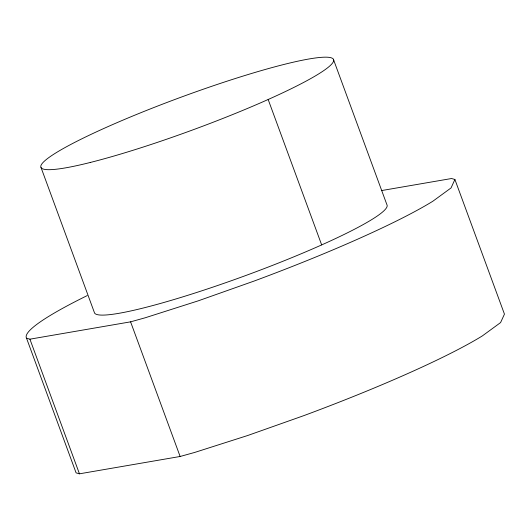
<?xml version="1.0" encoding="UTF-8"?>
<svg xmlns="http://www.w3.org/2000/svg" width="531" height="531" viewBox="0 0 531 531"><rect width="100%" height="100%" fill="white"/><g stroke="black" fill="none" stroke-linecap="round" stroke-linejoin="round"><path stroke-width="0.8" d="M454.908 179.478L451.051 187.941L432.858 201.229A228.463 25.468 -20.2 0 1 254.01 281.091L198.123 300.878L145.142 317.797L130.586 321.839L29.915 339.176L26.55 338.22L76.092 472.862L79.451 473.818L180.128 456.481L194.685 452.439L247.665 435.52L303.553 415.733A228.463 25.468 -20.2 0 0 482.394 335.877L500.587 322.582L504.45 314.12L454.908 179.478L451.549 178.522L381.723 190.543M333.395 59.266L386.9 204.681A155.922 17.377 -20.2 0 1 249.796 274.029A155.922 17.377 -20.2 0 1 94.558 313.018L41.06 167.597M268.162 99.496L321.667 244.91M130.586 321.839L180.128 456.481M29.915 339.176L79.451 473.818M26.55 338.22A228.463 25.468 -20.2 0 1 87.223 295.588M90.277 162.466A155.922 17.377 -20.2 0 0 330.767 65.041A155.922 17.377 -20.2 0 0 140.642 112.791A155.922 17.377 -20.2 0 0 90.277 162.466"/></g></svg>
